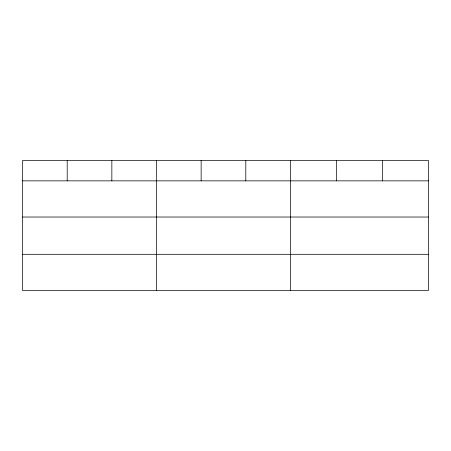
<?xml version="1.0" encoding="UTF-8"?>
<svg xmlns="http://www.w3.org/2000/svg" width="451" height="451" viewBox="0 0 451 451"><rect width="100%" height="100%" fill="white"/><g stroke="black" fill="none" stroke-linecap="round" stroke-linejoin="round"><path stroke-width="0.68" d="M428.45 217.027L428.45 160.517L22.55 160.517L22.55 290.483L428.45 290.483L428.45 217.027L22.55 217.027M22.55 180.851L428.45 180.851M22.55 254.302L428.45 254.302M382.448 160.517L382.448 180.851M336.446 160.517L336.446 180.851M290.444 160.517L290.444 290.483M245.795 160.517L245.795 180.851M201.146 160.517L201.146 180.851M156.497 160.517L156.497 290.483M111.848 160.517L111.848 180.851M67.199 160.517L67.199 180.851"/></g></svg>
